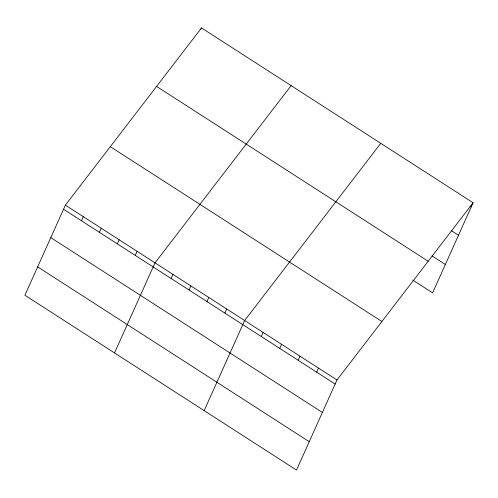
<?xml version="1.0" encoding="UTF-8"?>
<svg xmlns="http://www.w3.org/2000/svg" width="498" height="498" viewBox="0 0 498 498"><rect width="100%" height="100%" fill="white"/><g stroke="black" fill="none" stroke-linecap="round" stroke-linejoin="round"><path stroke-width="0.75" d="M65.387 205.145L24.9 295.239L296.491 470.068L336.978 379.974L473.1 202.761L201.509 27.932L65.387 205.145L336.978 379.974M81.473 220.782L83.315 216.686M99.401 232.323L101.237 228.221M200.899 29.295L201.509 27.932M117.323 243.864L119.165 239.762M135.251 255.399L137.087 251.303M114.521 352.933L155.015 262.838L291.137 85.625M171.1 278.475L172.937 274.379M189.022 290.017L190.865 285.914M206.95 301.551L208.786 297.455M224.872 313.093L226.715 308.997M204.149 410.626L244.636 320.531L380.758 143.318M261.263 336.517L263.106 332.421M279.733 348.407L281.575 344.311M298.202 360.297L300.045 356.201M316.672 372.187L318.508 368.084M473.1 202.761L432.613 292.855L412.867 280.144M469.981 206.035L471.257 206.857M451.499 230.723L458.502 235.237M431.99 255.866L445.361 264.475M156.59 86.409L428.18 261.238M110.313 146.667L381.898 321.49M63.551 209.247L335.135 384.07M50.796 237.627L322.387 412.45M37.655 266.866L309.246 441.689"/></g></svg>
